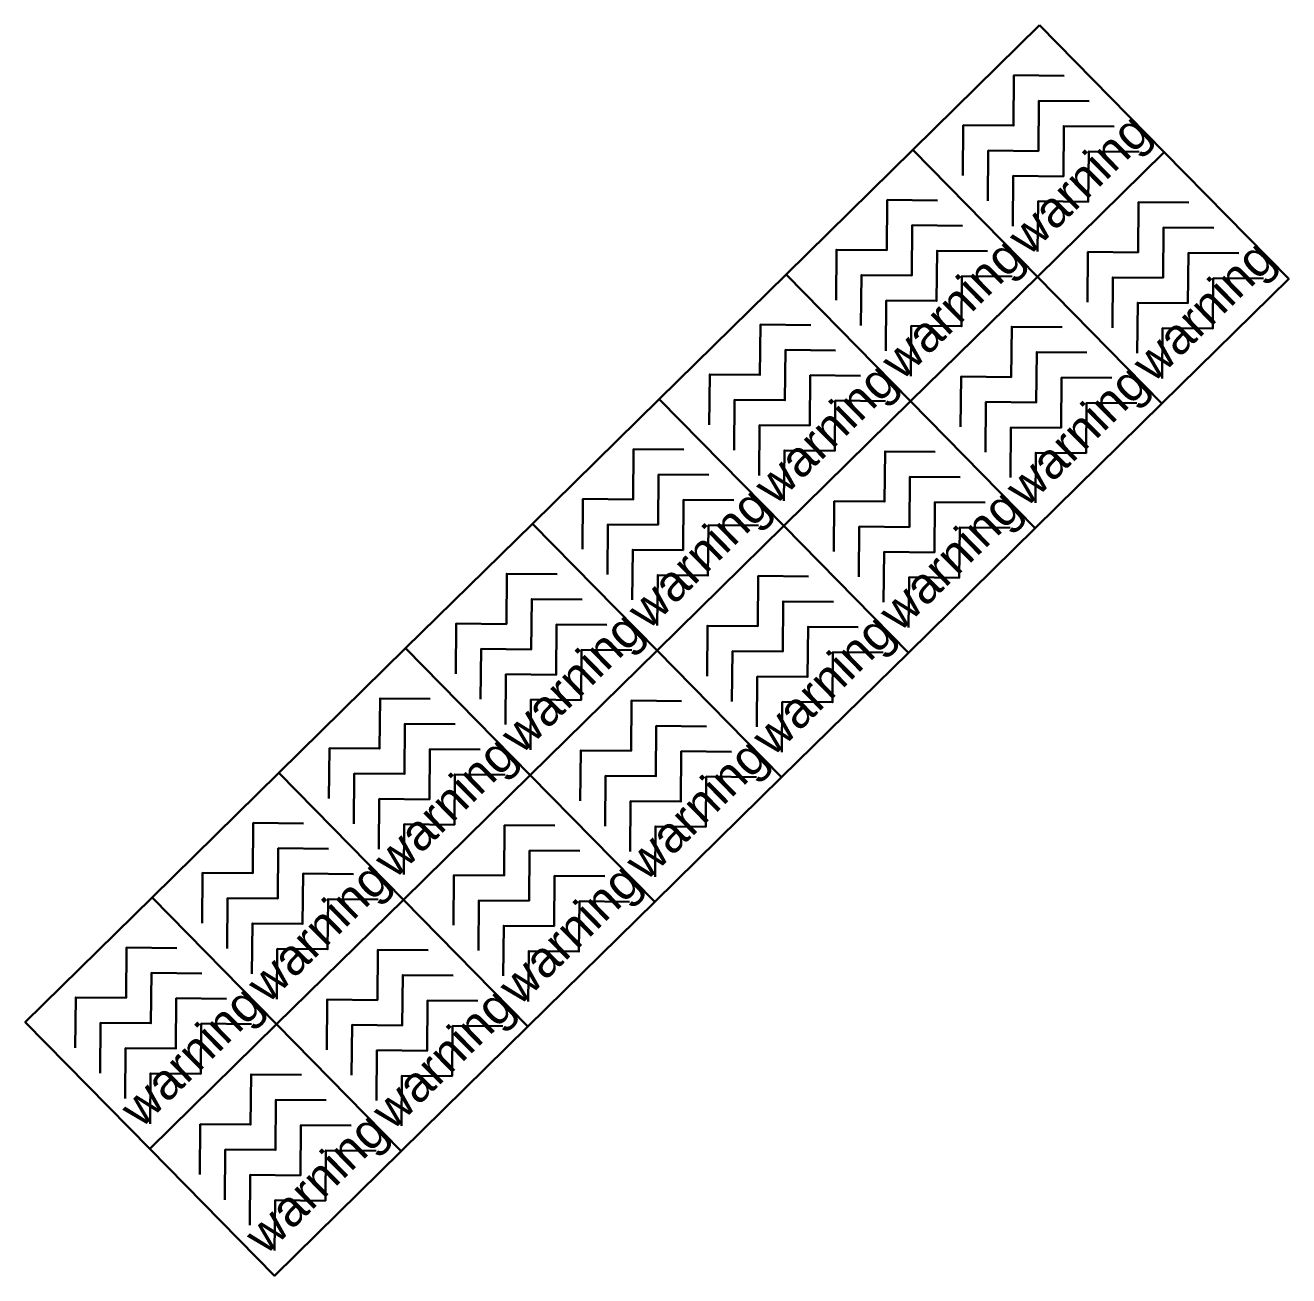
# Model space of a CAD drawing. Header units: millimetres. Extents: x 832728086 to 834530684, y 817551485 to 818349469.
# Drawn here: x 834100285 to 834102417, y 817806226 to 817808336 of the extents above; entities that cross this region are included whole.
import ezdxf

# ---------------------------------------------------------------- set-up
doc = ezdxf.new("R2010")
doc.units = ezdxf.units.MM
doc.header["$LTSCALE"] = 100
doc.layers.add('000-helpline', color=30, linetype='Continuous', lineweight=30, plot=False)
doc.layers.add('000-Tactile-l', color=8, linetype='Continuous')
doc.styles.get("Standard").update_dxf_attribs({"font": 'swiss.ttf'})

# ---------------------------------------------------------------- blocks, each defined once
blk = doc.blocks.new('tactile')
at = {"layer": '000-helpline', "extrusion": (2.24501e-08, -9.82611e-09, 1), "elevation": -0.002}
for points in [[(834102.0532, 817808.3853), (834101.8392, 817808.175), (834102.0494, 817807.961), (834102.2634, 817808.1713)], [(834101.8392, 817808.175), (834101.6252, 817807.9648), (834101.8355, 817807.7508), (834102.0494, 817807.961)], [(834102.2634, 817808.1713), (834102.0494, 817807.961), (834102.2597, 817807.747), (834102.4737, 817807.9573)], [(834101.6252, 817807.9648), (834101.4112, 817807.7545), (834101.6215, 817807.5405), (834101.8355, 817807.7508)], [(834102.0494, 817807.961), (834101.8355, 817807.7508), (834102.0457, 817807.5368), (834102.2597, 817807.747)], [(834101.4112, 817807.7545), (834101.1972, 817807.5442), (834101.4075, 817807.3302), (834101.6215, 817807.5405)], [(834101.8355, 817807.7508), (834101.6215, 817807.5405), (834101.8317, 817807.3265), (834102.0457, 817807.5368)], [(834101.1972, 817807.5442), (834100.9832, 817807.334), (834101.1935, 817807.12), (834101.4075, 817807.3302)], [(834101.6215, 817807.5405), (834101.4075, 817807.3302), (834101.6177, 817807.1163), (834101.8317, 817807.3265)], [(834100.9832, 817807.334), (834100.7692, 817807.1237), (834100.9795, 817806.9097), (834101.1935, 817807.12)], [(834101.4075, 817807.3302), (834101.1935, 817807.12), (834101.4037, 817806.906), (834101.6177, 817807.1163)], [(834100.7692, 817807.1237), (834100.5552, 817806.9135), (834100.7655, 817806.6995), (834100.9795, 817806.9097)], [(834101.1935, 817807.12), (834100.9795, 817806.9097), (834101.1897, 817806.6957), (834101.4037, 817806.906)], [(834100.5552, 817806.9135), (834100.3412, 817806.7032), (834100.5515, 817806.4892), (834100.7655, 817806.6995)], [(834100.9795, 817806.9097), (834100.7655, 817806.6995), (834100.9758, 817806.4855), (834101.1897, 817806.6957)], [(834100.7655, 817806.6995), (834100.5515, 817806.4892), (834100.7618, 817806.2752), (834100.9758, 817806.4855)]]:
    blk.add_lwpolyline(points, close=True, dxfattribs=at)
for points in [[(834101.9237, 817808.1318), (834101.9244, 817808.2167), (834102.0093, 817808.2159), (834102.01, 817808.3008), (834102.0949, 817808.3)], [(834101.9657, 817808.089), (834101.9665, 817808.1739), (834102.0513, 817808.1731), (834102.0521, 817808.258), (834102.1369, 817808.2572)], [(834102.0078, 817808.0462), (834102.0085, 817808.1311), (834102.0934, 817808.1303), (834102.0941, 817808.2152), (834102.179, 817808.2144)], [(834102.0498, 817808.0034), (834102.0506, 817808.0883), (834102.1354, 817808.0875), (834102.1362, 817808.1724), (834102.221, 817808.1716)], [(834101.7097, 817807.9216), (834101.7104, 817808.0064), (834101.7953, 817808.0057), (834101.796, 817808.0905), (834101.8809, 817808.0898)], [(834102.1339, 817807.9178), (834102.1347, 817808.0027), (834102.2195, 817808.0019), (834102.2203, 817808.0868), (834102.3051, 817808.0861)], [(834101.7517, 817807.8788), (834101.7525, 817807.9636), (834101.8373, 817807.9629), (834101.8381, 817808.0477), (834101.9229, 817808.047)], [(834102.176, 817807.875), (834102.1767, 817807.9599), (834102.2616, 817807.9591), (834102.2623, 817808.044), (834102.3472, 817808.0433)], [(834101.7938, 817807.836), (834101.7945, 817807.9208), (834101.8794, 817807.9201), (834101.8801, 817808.0049), (834101.965, 817808.0042)], [(834102.218, 817807.8322), (834102.2188, 817807.9171), (834102.3036, 817807.9164), (834102.3044, 817808.0012), (834102.3892, 817808.0005)], [(834101.8358, 817807.7932), (834101.8366, 817807.878), (834101.9214, 817807.8773), (834101.9222, 817807.9621), (834102.007, 817807.9614)], [(834102.2601, 817807.7895), (834102.2608, 817807.8743), (834102.3457, 817807.8736), (834102.3464, 817807.9584), (834102.4313, 817807.9577)], [(834101.4957, 817807.7113), (834101.4964, 817807.7962), (834101.5813, 817807.7954), (834101.582, 817807.8803), (834101.6669, 817807.8795)], [(834101.9199, 817807.7076), (834101.9207, 817807.7924), (834102.0055, 817807.7917), (834102.0063, 817807.8765), (834102.0911, 817807.8758)], [(834101.5377, 817807.6685), (834101.5385, 817807.7534), (834101.6233, 817807.7526), (834101.6241, 817807.8375), (834101.7089, 817807.8367)], [(834101.962, 817807.6648), (834101.9627, 817807.7496), (834102.0476, 817807.7489), (834102.0483, 817807.8337), (834102.1332, 817807.833)], [(834101.5798, 817807.6257), (834101.5805, 817807.7106), (834101.6654, 817807.7098), (834101.6661, 817807.7947), (834101.751, 817807.7939)], [(834102.004, 817807.622), (834102.0048, 817807.7068), (834102.0896, 817807.7061), (834102.0904, 817807.7909), (834102.1752, 817807.7902)], [(834101.6218, 817807.5829), (834101.6226, 817807.6678), (834101.7074, 817807.667), (834101.7082, 817807.7519), (834101.793, 817807.7511)], [(834102.0461, 817807.5792), (834102.0468, 817807.664), (834102.1317, 817807.6633), (834102.1324, 817807.7481), (834102.2173, 817807.7474)], [(834101.2817, 817807.5011), (834101.2824, 817807.5859), (834101.3673, 817807.5852), (834101.368, 817807.67), (834101.4529, 817807.6693)], [(834101.7059, 817807.4973), (834101.7067, 817807.5822), (834101.7915, 817807.5814), (834101.7923, 817807.6663), (834101.8771, 817807.6655)], [(834101.3237, 817807.4583), (834101.3245, 817807.5431), (834101.4093, 817807.5424), (834101.4101, 817807.6272), (834101.4949, 817807.6265)], [(834101.748, 817807.4545), (834101.7487, 817807.5394), (834101.8336, 817807.5386), (834101.8343, 817807.6235), (834101.9192, 817807.6227)], [(834101.3658, 817807.4155), (834101.3665, 817807.5003), (834101.4514, 817807.4996), (834101.4521, 817807.5844), (834101.537, 817807.5837)], [(834101.79, 817807.4117), (834101.7908, 817807.4966), (834101.8756, 817807.4958), (834101.8764, 817807.5807), (834101.9612, 817807.5799)], [(834101.4078, 817807.3727), (834101.4086, 817807.4575), (834101.4934, 817807.4568), (834101.4942, 817807.5416), (834101.579, 817807.5409)], [(834101.8321, 817807.3689), (834101.8328, 817807.4538), (834101.9177, 817807.453), (834101.9184, 817807.5379), (834102.0033, 817807.5371)], [(834101.0677, 817807.2908), (834101.0684, 817807.3757), (834101.1533, 817807.3749), (834101.154, 817807.4598), (834101.2389, 817807.459)], [(834101.4919, 817807.2871), (834101.4927, 817807.3719), (834101.5775, 817807.3712), (834101.5783, 817807.456), (834101.6631, 817807.4553)], [(834101.1098, 817807.248), (834101.1105, 817807.3329), (834101.1953, 817807.3321), (834101.1961, 817807.417), (834101.2809, 817807.4162)], [(834101.534, 817807.2443), (834101.5347, 817807.3291), (834101.6196, 817807.3284), (834101.6203, 817807.4132), (834101.7052, 817807.4125)], [(834101.1518, 817807.2052), (834101.1525, 817807.2901), (834101.2374, 817807.2893), (834101.2381, 817807.3742), (834101.323, 817807.3734)], [(834101.576, 817807.2015), (834101.5768, 817807.2863), (834101.6616, 817807.2856), (834101.6624, 817807.3704), (834101.7472, 817807.3697)], [(834101.1939, 817807.1624), (834101.1946, 817807.2473), (834101.2794, 817807.2465), (834101.2802, 817807.3314), (834101.365, 817807.3306)], [(834101.6181, 817807.1587), (834101.6188, 817807.2435), (834101.7037, 817807.2428), (834101.7044, 817807.3276), (834101.7893, 817807.3269)], [(834100.8537, 817807.0806), (834100.8545, 817807.1654), (834100.9393, 817807.1647), (834100.9401, 817807.2495), (834101.0249, 817807.2488)], [(834101.278, 817807.0768), (834101.2787, 817807.1617), (834101.3636, 817807.1609), (834101.3643, 817807.2458), (834101.4491, 817807.245)], [(834100.8958, 817807.0378), (834100.8965, 817807.1226), (834100.9814, 817807.1219), (834100.9821, 817807.2067), (834101.067, 817807.206)], [(834101.32, 817807.034), (834101.3208, 817807.1189), (834101.4056, 817807.1181), (834101.4063, 817807.203), (834101.4912, 817807.2022)], [(834100.9378, 817806.995), (834100.9386, 817807.0798), (834101.0234, 817807.0791), (834101.0242, 817807.1639), (834101.109, 817807.1632)], [(834101.3621, 817806.9912), (834101.3628, 817807.0761), (834101.4477, 817807.0753), (834101.4484, 817807.1602), (834101.5333, 817807.1594)], [(834100.9799, 817806.9522), (834100.9806, 817807.037), (834101.0655, 817807.0363), (834101.0662, 817807.1211), (834101.1511, 817807.1204)], [(834101.4041, 817806.9484), (834101.4049, 817807.0333), (834101.4897, 817807.0325), (834101.4905, 817807.1174), (834101.5753, 817807.1166)], [(834100.6397, 817806.8703), (834100.6405, 817806.9551), (834100.7253, 817806.9544), (834100.7261, 817807.0393), (834100.8109, 817807.0385)], [(834101.064, 817806.8666), (834101.0647, 817806.9514), (834101.1496, 817806.9507), (834101.1503, 817807.0355), (834101.2352, 817807.0348)], [(834100.6818, 817806.8275), (834100.6825, 817806.9123), (834100.7674, 817806.9116), (834100.7681, 817806.9965), (834100.853, 817806.9957)], [(834101.106, 817806.8238), (834101.1068, 817806.9086), (834101.1916, 817806.9079), (834101.1924, 817806.9927), (834101.2772, 817806.992)], [(834100.7238, 817806.7847), (834100.7246, 817806.8696), (834100.8094, 817806.8688), (834100.8102, 817806.9537), (834100.895, 817806.9529)], [(834101.1481, 817806.781), (834101.1488, 817806.8658), (834101.2337, 817806.8651), (834101.2344, 817806.9499), (834101.3193, 817806.9492)], [(834100.7659, 817806.7419), (834100.7666, 817806.8268), (834100.8515, 817806.826), (834100.8522, 817806.9109), (834100.9371, 817806.9101)], [(834101.1901, 817806.7382), (834101.1909, 817806.823), (834101.2757, 817806.8223), (834101.2765, 817806.9071), (834101.3613, 817806.9064)], [(834100.4257, 817806.66), (834100.4265, 817806.7449), (834100.5113, 817806.7441), (834100.5121, 817806.829), (834100.5969, 817806.8282)], [(834100.85, 817806.6563), (834100.8507, 817806.7412), (834100.9356, 817806.7404), (834100.9363, 817806.8253), (834101.0212, 817806.8245)], [(834100.4678, 817806.6172), (834100.4685, 817806.7021), (834100.5534, 817806.7013), (834100.5541, 817806.7862), (834100.639, 817806.7854)], [(834100.892, 817806.6135), (834100.8928, 817806.6984), (834100.9776, 817806.6976), (834100.9784, 817806.7825), (834101.0632, 817806.7817)], [(834100.5098, 817806.5744), (834100.5106, 817806.6593), (834100.5954, 817806.6585), (834100.5962, 817806.7434), (834100.681, 817806.7427)], [(834100.9341, 817806.5707), (834100.9348, 817806.6556), (834101.0197, 817806.6548), (834101.0204, 817806.7397), (834101.1053, 817806.7389)], [(834100.5519, 817806.5316), (834100.5526, 817806.6165), (834100.6375, 817806.6157), (834100.6382, 817806.7006), (834100.7231, 817806.6999)], [(834100.9761, 817806.5279), (834100.9769, 817806.6128), (834101.0617, 817806.612), (834101.0625, 817806.6969), (834101.1473, 817806.6961)], [(834100.636, 817806.4461), (834100.6367, 817806.5309), (834100.7216, 817806.5302), (834100.7223, 817806.615), (834100.8072, 817806.6143)], [(834100.678, 817806.4033), (834100.6788, 817806.4881), (834100.7636, 817806.4874), (834100.7644, 817806.5722), (834100.8492, 817806.5715)], [(834100.7201, 817806.3605), (834100.7208, 817806.4453), (834100.8057, 817806.4446), (834100.8064, 817806.5294), (834100.8913, 817806.5287)], [(834100.7621, 817806.3177), (834100.7629, 817806.4025), (834100.8477, 817806.4018), (834100.8485, 817806.4866), (834100.9333, 817806.4859)]]:
    blk.add_lwpolyline(points, dxfattribs=at)
at = {"layer": '000-helpline', "extrusion": (2.24501e-08, -9.82611e-09, 1), "char_height": 0.06, "attachment_point": 1, "text_direction": (0.713304, 0.700855, 0)}
for insert in [(834101.993, 817808.0374, -0.002), (834101.779, 817807.8271, -0.002), (834102.2032, 817807.8234, -0.002), (834101.565, 817807.6169, -0.002), (834101.9892, 817807.6131, -0.002), (834101.351, 817807.4066, -0.002), (834101.7752, 817807.4029, -0.002), (834101.137, 817807.1964, -0.002), (834101.5612, 817807.1926, -0.002), (834100.923, 817806.9861, -0.002), (834101.3472, 817806.9824, -0.002), (834100.709, 817806.7758, -0.002), (834101.1333, 817806.7721, -0.002), (834100.495, 817806.5656, -0.002), (834100.9193, 817806.5618, -0.002), (834100.7053, 817806.3516, -0.002)]:
    blk.add_mtext_dynamic_manual_height_columns('warning', width=0.556194, gutter_width=1, heights=[0], dxfattribs=dict(at, insert=insert))

msp = doc.modelspace()

# ---------------------------------------------------------------- block references
at = {"layer": '000-Tactile-l', "xscale": 1000, "yscale": 1000, "zscale": 1000}
msp.add_blockref('tactile', (-56.4905, -49.2817, -0.0703), dxfattribs=at)

doc.saveas('drawing.dxf')
